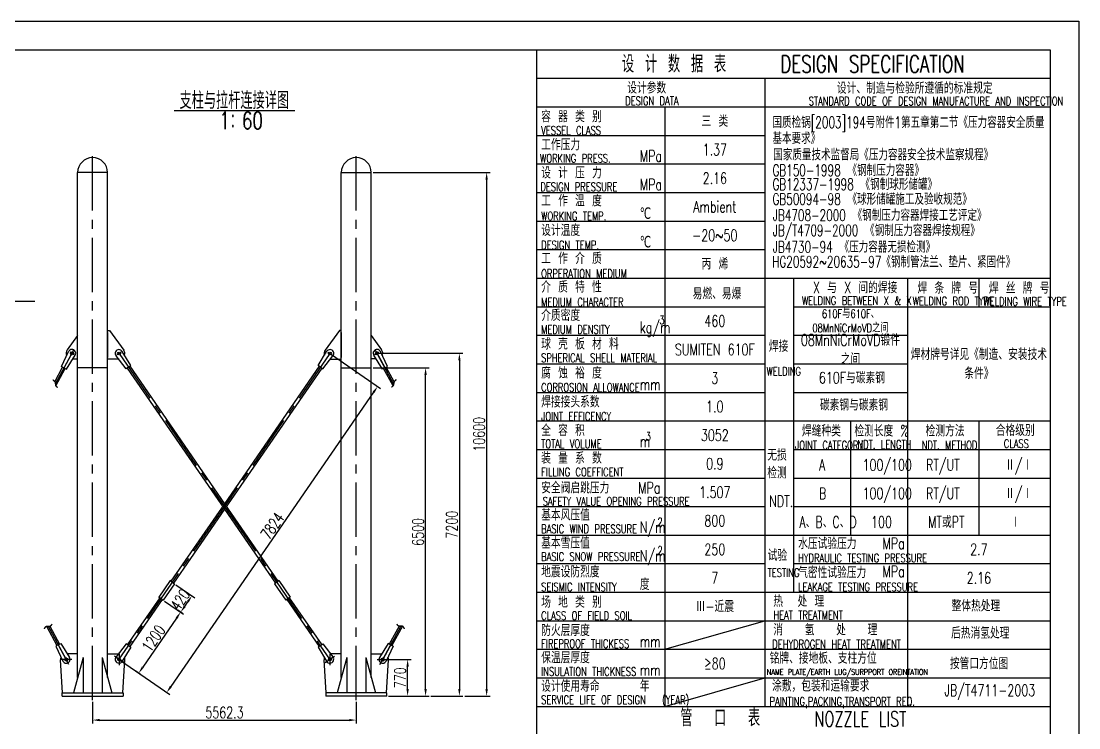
# Model space of a CAD drawing. Extents: x 14295 to 55529, y 90 to 48558.
# Drawn here: x 54146.6 to 54517.1, y 40167.6 to 40415.1 of the extents above; entities that cross this region are included whole.
import ezdxf

# ---------------------------------------------------------------- set-up
doc = ezdxf.new("R2010")
doc.units = 0
doc.header["$MEASUREMENT"] = 0
doc.linetypes.add('CENTER2', pattern=[28.575, 19.05, -3.175, 3.175, -3.175])
doc.linetypes.add('PHANTOM2', pattern=[31.75, 15.875, -3.175, 3.175, -3.175, 3.175, -3.175])
doc.layers.get('0').update_dxf_attribs({"linetype": 'CONTINUOUS'})
doc.layers.get('DEFPOINTS').update_dxf_attribs({"linetype": 'CONTINUOUS'})
for name, color, linetype in [('图层1', 7, 'CONTINUOUS'), ('图层2', 1, 'CONTINUOUS'), ('图层3', 2, 'CENTER2'), ('图层5', 3, 'PHANTOM2')]:
    doc.layers.add(name, color=color, linetype=linetype)
doc.styles.add('文字', font='txt.shx', dxfattribs={"width": 0.71, "bigfont": 'hzfs.shx'})
doc.dimstyles.get("Standard").update_dxf_attribs({"dimtxt": 0.18, "dimasz": 0.18, "dimexe": 0.18, "dimexo": 0.0625, "dimgap": 0.09, "dimtad": 0, "dimtih": 1, "dimtoh": 1, "dimdec": 4, "dimzin": 0, "dimtxsty": 'STANDARD', "dimcen": 0.09, "dimazin": 3, "dimtfac": 1, "dimtdec": 4, "dimtofl": 0, "dimtmove": 0, "dimatfit": 3, "dimtolj": 1, "dimtzin": 0})

# ---------------------------------------------------------------- blocks, each defined once
blk = doc.blocks.new('*D25')
at = {"color": 1, "linetype": 'BYBLOCK'}
for p, q in [((54269.88, 40293.74), (54289.52, 40293.74)), ((54288.27, 40181.24), (54288.27, 40291.24)), ((54275.3, 40178.74), (54289.52, 40178.74))]:
    blk.add_line(p, q, dxfattribs=at)
for points in [[(54287.86, 40291.24), (54288.69, 40291.24), (54288.27, 40293.74)], [(54287.86, 40181.24), (54288.69, 40181.24), (54288.27, 40178.74)]]:
    blk.add_solid(points, dxfattribs=at)
at = {"layer": 'DEFPOINTS', "color": 0, "linetype": 'BYBLOCK'}
for p in [(54269.26, 40293.74), (54288.27, 40293.74), (54274.67, 40178.74)]:
    blk.add_point(p, dxfattribs=at)
at = {"color": 1, "linetype": 'BYBLOCK', "insert": (54285.65, 40236.24), "char_height": 4, "attachment_point": 5, "rotation": 90, "style": '文字'}
blk.add_mtext('\\A1;6500', dxfattribs=at)
blk = doc.blocks.new('*D26')
at = {"color": 1, "linetype": 'BYBLOCK'}
for p, q in [((54271.88, 40298.81), (54301.37, 40298.81)), ((54300.12, 40296.31), (54300.12, 40181.24)), ((54290.15, 40178.74), (54301.37, 40178.74))]:
    blk.add_line(p, q, dxfattribs=at)
for points in [[(54299.7, 40296.31), (54300.53, 40296.31), (54300.12, 40298.81)], [(54299.7, 40181.24), (54300.53, 40181.24), (54300.12, 40178.74)]]:
    blk.add_solid(points, dxfattribs=at)
at = {"layer": 'DEFPOINTS', "color": 0, "linetype": 'BYBLOCK'}
for p in [(54271.26, 40298.81), (54289.52, 40178.74), (54300.12, 40178.74)]:
    blk.add_point(p, dxfattribs=at)
at = {"color": 1, "linetype": 'BYBLOCK', "insert": (54297.49, 40238.77), "char_height": 4, "attachment_point": 5, "rotation": 90, "style": '文字'}
blk.add_mtext('\\A1;7200', dxfattribs=at)
blk = doc.blocks.new('*D27')
at = {"color": 1, "linetype": 'BYBLOCK'}
for p, q in [((54269.88, 40362.07), (54310.91, 40362.07)), ((54309.66, 40359.57), (54309.66, 40181.24)), ((54301.99, 40178.74), (54310.91, 40178.74))]:
    blk.add_line(p, q, dxfattribs=at)
for points in [[(54309.24, 40359.57), (54310.08, 40359.57), (54309.66, 40362.07)], [(54309.24, 40181.24), (54310.08, 40181.24), (54309.66, 40178.74)]]:
    blk.add_solid(points, dxfattribs=at)
at = {"layer": 'DEFPOINTS', "color": 0, "linetype": 'BYBLOCK'}
for p in [(54269.26, 40362.07), (54301.37, 40178.74), (54309.66, 40178.74)]:
    blk.add_point(p, dxfattribs=at)
at = {"color": 1, "linetype": 'BYBLOCK', "insert": (54307.03, 40270.41), "char_height": 4, "attachment_point": 5, "rotation": 90, "style": '文字'}
blk.add_mtext('\\A1;10600', dxfattribs=at)
blk = doc.blocks.new('*D28')
at = {"color": 1, "linetype": 'BYBLOCK'}
for p, q in [((54200.79, 40217.73), (54207.46, 40213.13)), ((54196.84, 40212.01), (54203.52, 40207.4)), ((54203.91, 40210.17), (54205.01, 40211.78))]:
    blk.add_line(p, q, dxfattribs=at)
for points in [[(54204.67, 40212.02), (54205.36, 40211.54), (54206.43, 40213.84)], [(54203.56, 40210.41), (54204.25, 40209.94), (54202.49, 40208.11)]]:
    blk.add_solid(points, dxfattribs=at)
at = {"layer": 'DEFPOINTS', "color": 0, "linetype": 'BYBLOCK'}
for p in [(54200.27, 40218.08), (54196.33, 40212.36), (54206.43, 40213.84)]:
    blk.add_point(p, dxfattribs=at)
at = {"color": 1, "linetype": 'BYBLOCK', "insert": (54202.3, 40212.47), "char_height": 4, "attachment_point": 5, "rotation": 55.4179, "style": '文字'}
blk.add_mtext('\\A1;420', dxfattribs=at)
blk = doc.blocks.new('*D29')
at = {"color": 1, "linetype": 'BYBLOCK'}
for p, q in [((54255.28, 40298.38), (54272.52, 40286.5)), ((54270.07, 40285.15), (54199.05, 40182.1)), ((54181.42, 40191.21), (54198.66, 40179.33))]:
    blk.add_line(p, q, dxfattribs=at)
for points in [[(54269.73, 40285.39), (54270.41, 40284.92), (54271.49, 40287.21)], [(54198.71, 40182.33), (54199.39, 40181.86), (54197.63, 40180.04)]]:
    blk.add_solid(points, dxfattribs=at)
at = {"layer": 'DEFPOINTS', "color": 0, "linetype": 'BYBLOCK'}
for p in [(54254.76, 40298.74), (54180.9, 40191.56), (54197.63, 40180.04)]:
    blk.add_point(p, dxfattribs=at)
at = {"color": 1, "linetype": 'BYBLOCK', "insert": (54234.61, 40238.32), "char_height": 4, "attachment_point": 5, "rotation": 55.4279, "style": '文字'}
blk.add_mtext('\\A1;7824', dxfattribs=at)
blk = doc.blocks.new('*D30')
at = {"color": 1, "linetype": 'BYBLOCK'}
for p, q in [((54203, 40207.76), (54201.46, 40208.82)), ((54201.07, 40206.06), (54189.22, 40188.87)), ((54188.32, 40186.46), (54186.78, 40187.52))]:
    blk.add_line(p, q, dxfattribs=at)
for points in [[(54200.72, 40206.29), (54201.41, 40205.82), (54202.49, 40208.11)], [(54188.88, 40189.1), (54189.57, 40188.63), (54187.81, 40186.81)]]:
    blk.add_solid(points, dxfattribs=at)
at = {"layer": 'DEFPOINTS', "color": 0, "linetype": 'BYBLOCK'}
for p in [(54203.52, 40207.4), (54187.81, 40186.81), (54188.83, 40186.1)]:
    blk.add_point(p, dxfattribs=at)
at = {"color": 1, "linetype": 'BYBLOCK', "insert": (54192.98, 40198.95), "char_height": 4, "attachment_point": 5, "rotation": 55.4279, "style": '文字'}
blk.add_mtext('\\A1;1200', dxfattribs=at)
blk = doc.blocks.new('*D42')
at = {"color": 1, "linetype": 'BYBLOCK'}
for p, q in [((54171.65, 40176.68), (54171.65, 40169.08)), ((54264.01, 40176.68), (54264.01, 40169.08)), ((54174.15, 40170.33), (54261.51, 40170.33))]:
    blk.add_line(p, q, dxfattribs=at)
for points in [[(54174.15, 40170.75), (54174.15, 40169.92), (54171.65, 40170.33)], [(54261.51, 40170.75), (54261.51, 40169.92), (54264.01, 40170.33)]]:
    blk.add_solid(points, dxfattribs=at)
at = {"layer": 'DEFPOINTS', "color": 0, "linetype": 'BYBLOCK'}
for p in [(54171.65, 40177.31), (54264.01, 40177.31), (54264.01, 40170.33)]:
    blk.add_point(p, dxfattribs=at)
at = {"color": 1, "linetype": 'BYBLOCK', "insert": (54217.83, 40172.96), "char_height": 4, "attachment_point": 5, "style": '文字'}
blk.add_mtext('\\A1;5562.3', dxfattribs=at)
blk = doc.blocks.new('*D43')
at = {"color": 1, "linetype": 'BYBLOCK'}
for p, q in [((54273.88, 40191.57), (54283.23, 40191.57)), ((54281.98, 40181.24), (54281.98, 40189.07)), ((54275.3, 40178.74), (54283.23, 40178.74))]:
    blk.add_line(p, q, dxfattribs=at)
for points in [[(54281.57, 40189.07), (54282.4, 40189.07), (54281.98, 40191.57)], [(54281.57, 40181.24), (54282.4, 40181.24), (54281.98, 40178.74)]]:
    blk.add_solid(points, dxfattribs=at)
at = {"layer": 'DEFPOINTS', "color": 0, "linetype": 'BYBLOCK'}
for p in [(54273.26, 40191.57), (54281.98, 40191.57), (54274.67, 40178.74)]:
    blk.add_point(p, dxfattribs=at)
at = {"color": 1, "linetype": 'BYBLOCK', "insert": (54279.36, 40185.16), "char_height": 4, "attachment_point": 5, "rotation": 90, "style": '文字'}
blk.add_mtext('\\A1;770', dxfattribs=at)

msp = doc.modelspace()

# ---------------------------------------------------------------- linework, layer by layer
at = {"layer": '图层1'}
for p, q in [((53701.087, 40405.116), (54507.087, 40405.116)), ((54327.087, 40405.116), (54327.087, 40007.116)), ((54507.087, 40405.116), (54507.087, 39831.116)), ((54327.087, 40395.116), (54507.087, 40395.116)), ((54166.405, 40185.202), (54166.405, 40362.073)), ((54176.905, 40362.073), (54166.405, 40362.073)), ((54176.905, 40185.202), (54176.905, 40362.073)), ((54258.757, 40185.202), (54258.757, 40362.073)), ((54258.757, 40362.073), (54269.257, 40362.073)), ((54269.257, 40185.202), (54269.257, 40362.073)), ((54166.405, 40304.969), (54162.785, 40299.98)), ((54176.905, 40306.74), (54177.572, 40306.74)), ((54176.905, 40296.74), (54176.905, 40306.74)), ((54176.905, 40306.071), (54176.905, 40297.365)), ((54177.572, 40306.74), (54182.524, 40299.914)), ((54258.091, 40306.74), (54253.138, 40299.914)), ((54258.757, 40306.74), (54258.091, 40306.74)), ((54258.757, 40296.74), (54258.757, 40306.74)), ((54258.757, 40306.071), (54258.757, 40297.365)), ((54269.257, 40304.969), (54272.877, 40299.98)), ((54160.731, 40294.165), (54163.199, 40299.376)), ((54162.486, 40293.206), (54165.536, 40298.1)), ((54164.729, 40296.806), (54166.405, 40296.806)), ((54180.905, 40296.74), (54176.905, 40296.74)), ((54183.378, 40293.363), (54179.846, 40297.922)), ((54185.026, 40294.495), (54182.041, 40299.429)), ((54250.636, 40294.495), (54253.621, 40299.429)), ((54252.285, 40293.363), (54255.816, 40297.922)), ((54254.757, 40296.74), (54258.757, 40296.74)), ((54270.934, 40296.806), (54269.257, 40296.806)), ((54273.176, 40293.206), (54270.127, 40298.1)), ((54274.931, 40294.165), (54272.463, 40299.376)), ((54158.385, 40288.837), (54161.153, 40293.934)), ((54158.794, 40287.353), (54162.089, 40293.423)), ((54161.609, 40293.686), (54160.731, 40294.165)), ((54161.609, 40293.686), (54162.486, 40293.206)), ((54176.905, 40293.74), (54166.405, 40293.74)), ((54184.202, 40293.929), (54183.378, 40293.363)), ((54183.772, 40293.634), (54217.831, 40244.229)), ((54184.202, 40293.929), (54185.026, 40294.495)), ((54184.651, 40294.238), (54217.831, 40246.108)), ((54251.011, 40294.238), (54217.831, 40246.108)), ((54251.891, 40293.634), (54217.831, 40244.229)), ((54251.46, 40293.929), (54250.636, 40294.495)), ((54251.46, 40293.929), (54252.285, 40293.363)), ((54258.757, 40293.74), (54269.257, 40293.74)), ((54274.054, 40293.686), (54273.176, 40293.206)), ((54276.869, 40287.353), (54273.573, 40293.423)), ((54274.054, 40293.686), (54274.931, 40294.165)), ((54277.277, 40288.837), (54274.51, 40293.934)), ((54217.831, 40246.108), (54199.101, 40218.939)), ((54217.831, 40244.229), (54199.963, 40218.311)), ((54217.831, 40246.108), (54236.561, 40218.939)), ((54217.831, 40244.229), (54235.699, 40218.311)), ((54198.791, 40219.164), (54194.814, 40213.404)), ((54199.56, 40218.634), (54198.791, 40219.164)), ((54198.791, 40219.164), (54200.273, 40218.085)), ((54236.871, 40219.164), (54235.389, 40218.085)), ((54236.102, 40218.634), (54236.871, 40219.164)), ((54236.871, 40219.164), (54240.849, 40213.404)), ((54200.273, 40218.085), (54196.327, 40212.361)), ((54235.389, 40218.085), (54239.335, 40212.361)), ((54195.133, 40213.184), (54183.781, 40196.717)), ((54196.012, 40212.578), (54184.659, 40196.111)), ((54195.583, 40212.873), (54194.818, 40213.401)), ((54194.818, 40213.401), (54196.327, 40212.361)), ((54240.844, 40213.401), (54239.335, 40212.361)), ((54239.651, 40212.578), (54251.003, 40196.111)), ((54240.08, 40212.873), (54240.844, 40213.401)), ((54240.529, 40213.184), (54251.881, 40196.717)), ((54155.486, 40203.201), (54159.16, 40196.432)), ((54156.7, 40203.201), (54160.098, 40196.941)), ((54278.963, 40203.201), (54275.564, 40196.941)), ((54280.176, 40203.201), (54276.502, 40196.432)), ((54159.625, 40196.684), (54158.747, 40196.207)), ((54158.747, 40196.207), (54161.203, 40190.99)), ((54159.625, 40196.684), (54160.504, 40197.161)), ((54160.504, 40197.161), (54163.542, 40192.26)), ((54183.397, 40196.983), (54179.853, 40192.434)), ((54184.219, 40196.415), (54183.397, 40196.983)), ((54184.219, 40196.415), (54185.042, 40195.847)), ((54251.443, 40196.415), (54250.62, 40195.847)), ((54251.443, 40196.415), (54252.266, 40196.983)), ((54252.266, 40196.983), (54255.809, 40192.434)), ((54275.158, 40197.161), (54272.12, 40192.26)), ((54276.916, 40196.207), (54274.46, 40190.99)), ((54276.037, 40196.684), (54275.158, 40197.161)), ((54276.037, 40196.684), (54276.916, 40196.207)), ((54166.405, 40193.573), (54162.728, 40193.573)), ((54176.905, 40193.573), (54180.905, 40193.573)), ((54185.042, 40195.847), (54182.044, 40190.921)), ((54250.62, 40195.847), (54253.618, 40190.921)), ((54258.757, 40193.573), (54254.757, 40193.573)), ((54269.257, 40193.573), (54272.934, 40193.573)), ((54161.072, 40179.906), (54160.408, 40191.458)), ((54168.284, 40192.21), (54164.985, 40179.906)), ((54168.284, 40192.21), (54168.284, 40179.906)), ((54175.026, 40192.21), (54178.325, 40179.906)), ((54175.026, 40192.21), (54175.026, 40179.906)), ((54182.238, 40179.906), (54182.902, 40191.458)), ((54253.424, 40179.906), (54252.761, 40191.458)), ((54260.636, 40192.21), (54257.338, 40179.906)), ((54260.636, 40192.21), (54260.636, 40179.906)), ((54267.378, 40192.21), (54267.378, 40179.906)), ((54267.378, 40192.21), (54270.677, 40179.906)), ((54274.591, 40179.906), (54275.254, 40191.458)), ((54160.988, 40179.906), (54182.322, 40179.906)), ((54160.988, 40178.74), (54160.988, 40179.906)), ((54160.988, 40178.74), (54182.322, 40178.74)), ((54182.322, 40179.906), (54182.322, 40178.74)), ((54274.674, 40179.906), (54253.341, 40179.906)), ((54253.341, 40179.906), (54253.341, 40178.74)), ((54274.674, 40178.74), (54253.341, 40178.74)), ((54274.674, 40178.74), (54274.674, 40179.906)), ((54327.087, 40175.116), (54507.087, 40175.116))]:
    msp.add_line(p, q, dxfattribs=at)
for centre, radius in [((54164.458, 40298.776), 0.5), ((54180.9, 40298.738), 0.5), ((54254.762, 40298.738), 0.5), ((54271.258, 40298.806), 0.5), ((54162.466, 40191.573), 0.5), ((54180.924, 40191.601), 0.5), ((54254.726, 40191.593), 0.5), ((54273.257, 40191.541), 0.5), ((54273.253, 40191.558), 0.0175)]:
    msp.add_circle(centre, radius, dxfattribs=at)
for centre, radius, start, end in [((54171.655, 40362.073), 5.25, 0, 180), ((54264.007, 40362.073), 5.25, 0, 180), ((54164.404, 40298.806), 2, 144.03777, 202.84863), ((54164.404, 40298.806), 1.333, 328.07482, 154.65895), ((54180.9, 40298.738), 1.333, 31.17944, 217.76357), ((54180.905, 40298.74), 2, 342.80902, 35.96223), ((54254.757, 40298.74), 2, 144.03777, 197.19098), ((54254.762, 40298.738), 1.333, 322.23643, 148.82056), ((54271.258, 40298.806), 1.333, 25.34105, 211.92518), ((54271.258, 40298.806), 2, 337.15137, 35.96223), ((54162.405, 40191.573), 2, 157.1354, 183.28662), ((54180.905, 40191.615), 1.333, 142.08578, 328.6699), ((54254.757, 40191.615), 1.333, 211.3301, 37.91422), ((54273.257, 40191.573), 2, 356.71338, 22.8646), ((54162.409, 40191.558), 1.333, 205.20902, 31.79315), ((54180.905, 40191.573), 2, 356.71338, 17.67476), ((54254.757, 40191.573), 2, 162.32524, 183.28662), ((54273.253, 40191.558), 1.333, 148.20685, 334.79098)]:
    msp.add_arc(centre, radius, start, end, dxfattribs=at)
at = {"layer": '图层2'}
for p, q in [((53676.087, 40415.116), (54517.087, 40415.116)), ((54517.087, 40415.116), (54517.087, 39821.116)), ((54407.087, 40395.116), (54407.087, 40175.116)), ((54327.087, 40385.116), (54507.087, 40385.116)), ((54372.087, 40385.116), (54372.087, 40175.116)), ((54200.264, 40383.77), (54242.493, 40383.77)), ((54327.087, 40375.116), (54407.087, 40375.116)), ((54327.087, 40365.116), (54407.087, 40365.116)), ((54327.087, 40355.116), (54407.087, 40355.116)), ((54327.087, 40345.116), (54407.087, 40345.116)), ((54327.087, 40335.116), (54407.087, 40335.116)), ((54327.087, 40325.116), (54407.087, 40325.116)), ((54407.087, 40325.116), (54507.087, 40325.116)), ((54417.087, 40325.116), (54417.087, 40215.116)), ((54457.087, 40325.116), (54457.087, 40175.116)), ((54482.087, 40325.116), (54482.087, 40315.116)), ((54327.087, 40315.116), (54407.087, 40315.116)), ((54417.087, 40315.116), (54507.087, 40315.116)), ((54327.087, 40305.116), (54407.087, 40305.116)), ((54417.087, 40305.116), (54457.087, 40305.116)), ((54327.087, 40295.116), (54407.087, 40295.116)), ((54417.087, 40295.116), (54457.087, 40295.116)), ((54327.087, 40285.116), (54407.087, 40285.116)), ((54417.087, 40285.116), (54457.087, 40285.116)), ((54327.087, 40275.116), (54407.087, 40275.116)), ((54407.087, 40275.116), (54507.087, 40275.116)), ((54437.087, 40275.116), (54437.087, 40235.116)), ((54482.087, 40275.116), (54482.087, 40235.116)), ((54327.087, 40265.116), (54407.087, 40265.116)), ((54417.087, 40265.116), (54507.087, 40265.116)), ((54327.087, 40255.116), (54407.087, 40255.116)), ((54417.087, 40255.116), (54507.087, 40255.116)), ((54327.087, 40245.116), (54407.087, 40245.116)), ((54417.087, 40245.116), (54507.087, 40245.116)), ((54327.087, 40235.116), (54407.087, 40235.116)), ((54407.087, 40235.116), (54507.087, 40235.116)), ((54327.087, 40225.116), (54407.087, 40225.116)), ((54417.087, 40225.116), (54507.087, 40225.116)), ((54327.087, 40215.116), (54407.087, 40215.116)), ((54407.087, 40215.116), (54507.087, 40215.116)), ((54327.087, 40205.116), (54407.087, 40205.116)), ((54372.087, 40195.116), (54407.087, 40205.116)), ((54407.087, 40205.116), (54507.087, 40205.116)), ((54327.087, 40195.116), (54407.087, 40195.116)), ((54407.087, 40195.116), (54507.087, 40195.116)), ((54327.087, 40185.116), (54407.087, 40185.116)), ((54372.087, 40175.116), (54407.087, 40185.116)), ((54407.087, 40185.116), (54507.087, 40185.116))]:
    msp.add_line(p, q, dxfattribs=at)
at = {"layer": '图层3'}
for p, q in [((54171.655, 40177.308), (54171.655, 40370.024)), ((54264.007, 40177.308), (54264.007, 40370.024)), ((54158.589, 40288.095), (54165.04, 40299.977)), ((54277.073, 40288.095), (54270.622, 40299.977)), ((54164.737, 40299.416), (54160.882, 40292.354)), ((54165.187, 40298.378), (54163.729, 40299.174)), ((54165.737, 40298.806), (54165.735, 40298.806)), ((54181.635, 40299.243), (54180.266, 40298.303)), ((54180.9, 40298.738), (54217.831, 40245.168)), ((54182.238, 40298.74), (54182.236, 40298.74)), ((54254.762, 40298.738), (54217.831, 40245.168)), ((54253.424, 40298.74), (54253.426, 40298.74)), ((54254.027, 40299.243), (54255.396, 40298.303)), ((54269.925, 40298.806), (54269.927, 40298.806)), ((54270.476, 40298.378), (54271.933, 40299.174)), ((54270.925, 40299.416), (54274.781, 40292.354)), ((54217.831, 40245.168), (54185.139, 40197.746)), ((54217.831, 40245.168), (54250.524, 40197.746)), ((54156.093, 40203.201), (54162.405, 40191.573)), ((54279.57, 40203.201), (54273.257, 40191.573)), ((54162.409, 40191.558), (54158.853, 40198.106)), ((54180.905, 40191.615), (54185.139, 40197.746)), ((54254.757, 40191.615), (54250.524, 40197.746)), ((54273.253, 40191.558), (54276.809, 40198.106)), ((54163.363, 40189.8), (54161.455, 40193.315)), ((54182.551, 40190.478), (54179.259, 40192.751)), ((54180.905, 40193.573), (54180.905, 40189.573)), ((54253.111, 40190.478), (54256.403, 40192.751)), ((54254.757, 40193.573), (54254.757, 40189.573)), ((54272.299, 40189.8), (54274.208, 40193.315)), ((54164.405, 40191.573), (54160.405, 40191.573)), ((54163.297, 40191.573), (54161.636, 40191.573)), ((54162.405, 40192.269), (54162.405, 40190.861)), ((54163.738, 40191.573), (54163.736, 40191.573)), ((54180.164, 40192.11), (54181.544, 40191.187)), ((54180.905, 40192.269), (54180.905, 40190.861)), ((54182.238, 40191.573), (54182.236, 40191.573)), ((54253.424, 40191.573), (54253.426, 40191.573)), ((54255.499, 40192.11), (54254.118, 40191.187)), ((54254.757, 40192.269), (54254.757, 40190.861)), ((54271.257, 40191.573), (54275.257, 40191.573)), ((54271.924, 40191.573), (54271.926, 40191.573)), ((54272.366, 40191.573), (54274.026, 40191.573)), ((54273.257, 40192.269), (54273.257, 40190.861))]:
    msp.add_line(p, q, dxfattribs=at)
at = {"layer": '图层3', "ltscale": 0.5}
msp.add_line((54151.462, 40316.908), (54110.887, 40316.908), dxfattribs=at)
at = {"layer": '图层5'}
for points, start_tangent in [([(54157.728, 40289.495), (54158.385, 40288.837), (54158.589, 40288.095), (54158.794, 40287.353), (54159.328, 40286.913)], (-0.3863455, 0.9223541)), ([(54277.934, 40289.495), (54277.277, 40288.837), (54277.073, 40288.095), (54276.869, 40287.353), (54276.334, 40286.913)], (0.3863455, 0.9223541))]:
    msp.add_spline(points, degree=3, dxfattribs=dict(at, start_tangent=start_tangent))
for points, end_tangent in [([(54154.782, 40202.293), (54155.486, 40203.201), (54156.093, 40203.201), (54156.7, 40203.201), (54157.438, 40203.918)], (0.7073306, 0.7068829)), ([(54280.88, 40202.293), (54280.176, 40203.201), (54279.57, 40203.201), (54278.963, 40203.201), (54278.224, 40203.918)], (-0.7073306, 0.7068829))]:
    msp.add_spline(points, degree=3, dxfattribs=dict(at, end_tangent=end_tangent))

# ---------------------------------------------------------------- texts
at = {"layer": '图层2', "style": '文字', "width": 0.67}
for s, p in [('国质检锅[2003]194号附件1第五章第二节《压力容器安全质量', (54409.777, 40377.672)), ('基本要求》', (54409.777, 40372.13)), ('国家质量技术监督局《压力容器安全技术监察规程》', (54410.035, 40366.351)), ('GB150-1998 《钢制压力容器》', (54409.767, 40360.868)), ('GB12337-1998 《钢制球形储罐》', (54409.767, 40355.978)), ('GB50094-98 《球形储罐施工及验收规范》', (54409.767, 40350.792)), ('JB4708-2000 《钢制压力容器焊接工艺评定》', (54409.857, 40345.161)), ('JB/T4709-2000 《钢制压力容器焊接规程》', (54409.857, 40339.827)), ('JB4730-94 《压力容器无损检测》', (54409.857, 40334.057)), ('HG20592~20635-97《钢制管法兰、垫片、紧固件》', (54409.678, 40328.828))]:
    msp.add_text(s, height=4, dxfattribs=at).set_placement(p)
at = {"layer": '图层2', "style": '文字'}
for s, insert, char_height, width, attachment_point in [('设 计 数 据 表     DESIGN SPECIFICATION', (54417.087, 40400.116), 6, 180, 5), ('设计参数', (54358.906, 40393.773), 4, 822.2117, 1), ('设计、制造与检验所遵循的标准规定', (54432.341, 40393.69), 4, 816.7372, 1), ('支柱与拉杆连接详图', (54202.11, 40390.349), 6, 41.66063, 1), ('DESIGN DATA', (54358.208, 40388.689), 3, 823.36988, 1), ('STANDARD CODE OF DESIGN MANUFACTURE AND INSPECTION', (54422.485, 40388.626), 3, 822.2117, 1), ('1：60', (54216.068, 40383.3), 6, 17.5037, 1), ('容 器 类 别', (54328.767, 40383.723), 4, 822.2117, 1), ('三 类 ', (54389.587, 40380.116), 4, 35, 5), ('VESSEL CLASS', (54328.767, 40378.326), 3, 822.2117, 1), ('工作压力    ', (54328.767, 40373.873), 4, 822.2117, 1), ('1.37', (54389.587, 40370.116), 4, 35, 5), ('WORKING PRESS.', (54328.381, 40368.578), 3, 822.2117, 1), ('MPa', (54363.311, 40369.89), 4, 822.2117, 1), ('设 计 压 力', (54328.767, 40364.027), 4, 822.2117, 1), ('MPa', (54363.311, 40359.89), 4, 822.2117, 1), ('2.16', (54389.587, 40360.116), 4, 35, 5), ('DESIGN PRESSURE', (54328.51, 40358.604), 3, 822.2117, 1), ('工 作 温 度 ', (54328.767, 40354.216), 4, 822.2117, 1), ('Ambient', (54389.587, 40350.116), 4, 35, 5), ('WORKING TEMP.', (54328.767, 40348.382), 3, 822.2117, 1), ('℃', (54363.311, 40349.89), 4, 822.2117, 1), ('设计温度', (54328.767, 40343.882), 4, 822.2117, 1), ('-20~50', (54389.587, 40340.116), 4, 35, 5), ('DESIGN TEMP.', (54328.767, 40338.202), 3, 822.2117, 1), ('℃', (54363.311, 40339.89), 4, 822.2117, 1), ('工 作 介 质', (54328.767, 40334.034), 4, 822.2117, 1), ('丙 烯', (54389.587, 40330.116), 4, 35, 5), ('ORPERATION MEDIUM', (54328.767, 40328.2), 3, 822.2117, 1), ('介 质 特 性', (54328.767, 40324.042), 4, 822.2117, 1), ('易燃、易爆', (54381.823, 40321.708), 4, 822.2117, 1), ('X 与 X 间的焊接', (54423.979, 40323.807), 4, 820.81289, 1), ('焊 条 牌 号', (54460.558, 40323.67), 4, 822.2117, 1), ('焊 丝 牌 号', (54485.558, 40323.665), 4, 822.2117, 1), ('WELDING BETWEEN X & X', (54420.1, 40318.716), 3, 824.63076, 1), ('WELDING ROD TYPE', (54458.893, 40318.597), 3, 823.21232, 1), ('WELDING WIRE TYPE', (54483.677, 40318.448), 3, 823.14235, 1), ('介质密度', (54328.767, 40314.103), 4, 822.2117, 1), ('MEDIUM CHARACTER', (54328.767, 40318.208), 3, 822.2117, 1), ('3', (54370.137, 40311.963), 3, 821.5668, 1), ('460', (54389.587, 40310.116), 4, 35, 5), ('610F与610F、08MnNiCrMoVD之间', (54437.087, 40310.116), 3, 36.0974, 5), ('MEDIUM DENSITY', (54328.767, 40308.653), 3, 822.2117, 1), ('kg/m', (54363.311, 40309.89), 4, 822.2117, 1), ('球 壳 板 材 料', (54328.767, 40304.111), 4, 822.2117, 1), ('焊接', (54408.501, 40303.286), 4, 822.2117, 1), ('08MnNiCrMoVD锻件之间', (54437.087, 40300.116), 4, 36.0974, 5), ('SUMITEN 610F', (54389.587, 40300.116), 4, 35, 5), ('SPHERICAL SHELL MATERIAL', (54328.767, 40298.688), 3, 822.2117, 1), ('焊材牌号详见《制造、安装技术条件》', (54482.087, 40295.116), 4, 50, 5), ('腐 蚀 裕 度', (54328.767, 40293.919), 4, 822.2117, 1), ('WELDING', (54407.699, 40293.99), 3, 822.2117, 1), ('610F与碳素钢 ', (54426.044, 40292.212), 4, 822.2117, 1), ('3', (54389.587, 40290.116), 4, 35, 5), ('CORROSION ALLOWANCE', (54328.767, 40288.349), 3, 822.2117, 1), ('mm', (54363.311, 40289.89), 4, 822.2117, 1), ('焊接接头系数', (54328.767, 40283.8), 4, 822.2117, 1), ('1.0', (54389.587, 40280.116), 4, 35, 5), ('碳素钢与碳素钢 ', (54426.381, 40282.716), 4, 822.2117, 1), ('JOINT EFFICENCY', (54328.767, 40278.223), 3, 822.2117, 1), ('全 容 积', (54328.767, 40273.778), 4, 822.2117, 1), ('焊缝种类', (54420.102, 40273.653), 4, 820.8767, 1), ('检测长度 %', (54438.469, 40273.634), 4, 822.2117, 1), ('检测方法', (54463.42, 40273.653), 4, 820.16248, 1), ('合格级别', (54487.989, 40273.836), 4, 821.23549, 1), ('3', (54365.378, 40271.215), 3, 822.2117, 1), ('3052', (54389.587, 40270.116), 4, 35, 5), ('TOTAL VOLUME', (54328.767, 40268.593), 3, 822.2117, 1), ('m', (54363.311, 40269.89), 4, 822.2117, 1), ('JOINT CATEGORY', (54417.69, 40268.097), 3, 822.2117, 1), ('NDT. LENGTH', (54439.545, 40268.345), 3, 822.2117, 1), ('NDT. METHOD', (54462.036, 40268.134), 3, 822.2117, 1), ('CLASS', (54490.82, 40268.636), 3, 822.2117, 1), ('装 量 系 数', (54328.767, 40264.12), 4, 822.2117, 1), ('无损', (54407.971, 40265.2), 4, 822.2117, 1), ('0.9', (54389.587, 40260.116), 4, 35, 5), ('检测', (54407.971, 40258.953), 4, 822.2117, 1), ('A', (54426.098, 40261.708), 4, 822.2117, 1), ('100/100', (54441.328, 40261.708), 4, 822.2117, 1), ('RT/UT', (54463.575, 40261.708), 4, 822.2117, 1), ('Ⅱ/Ⅰ', (54491.247, 40261.708), 4, 822.2117, 1), ('FILLING COEFFICENT', (54328.767, 40258.732), 3, 822.2117, 1), ('安全阀启跳压力', (54328.767, 40253.695), 4, 822.2117, 1), ('MPa', (54362.76, 40253.695), 4, 822.2117, 1), ('1.507', (54389.587, 40250.116), 4, 35, 5), ('B', (54426.098, 40251.708), 4, 822.2117, 1), ('100/100', (54441.328, 40251.708), 4, 822.2117, 1), ('RT/UT', (54463.575, 40251.708), 4, 822.2117, 1), ('Ⅱ/Ⅰ', (54491.247, 40251.708), 4, 822.2117, 1), ('SAFETY VALUE OPENING PRESSURE', (54329.296, 40248.461), 3, 822.2117, 1), ('NDT.', (54408.64, 40248.987), 4, 823.44766, 1), ('基本风压值', (54328.767, 40244.203), 4, 822.2117, 1), ('N/m', (54363.311, 40239.89), 4, 822.2117, 1), ('2', (54369.492, 40241.215), 3, 822.2117, 1), ('800', (54389.587, 40240.116), 4, 35, 5), ('A、B、C、D', (54419.206, 40241.708), 4, 822.2117, 1), ('100', (54444.309, 40241.708), 4, 822.2117, 1), ('MT或PT', (54464.274, 40241.708), 4, 822.2117, 1), ('Ⅰ', (54493.257, 40241.708), 4, 822.2117, 1), ('BASIC WIND PRESSURE', (54328.767, 40238.781), 3, 822.2117, 1), ('基本雪压值', (54328.767, 40234.383), 4, 822.2117, 1), ('水压试验压力', (54418.767, 40234.194), 4, 822.2117, 1), ('MPa', (54448.311, 40234.194), 4, 822.2117, 1), ('N/m', (54363.311, 40229.89), 4, 822.2117, 1), ('2', (54369.492, 40231.215), 3, 822.2117, 1), ('250', (54389.587, 40230.116), 4, 35, 5), ('试验', (54408.088, 40230.068), 4, 822.2117, 1), ('2.7', (54482.087, 40230.116), 4, 50, 5), ('BASIC SNOW PRESSURE', (54328.767, 40229.071), 3, 822.2117, 1), ('HYDRAULIC TESTING PRESSURE', (54418.767, 40228.583), 3, 822.2117, 1), ('地震设防烈度', (54328.767, 40224.287), 4, 822.2117, 1), ('7', (54389.587, 40220.116), 4, 35, 5), ('TESTING', (54408.088, 40223.461), 3, 822.2117, 1), ('气密性试验压力', (54418.767, 40224.047), 4, 822.2117, 1), ('MPa', (54448.311, 40224.378), 4, 822.2117, 1), ('2.16', (54482.087, 40220.116), 4, 50, 5), ('SEISMIC INTENSITY', (54328.767, 40218.439), 3, 822.2117, 1), ('度', (54363.311, 40219.89), 4, 822.2117, 1), ('LEAKAGE TESTING PRESSURE', (54418.767, 40218.458), 3, 822.2117, 1), ('场 地 类 别', (54328.767, 40213.694), 4, 822.2117, 1), ('Ⅲ-近震', (54389.587, 40210.116), 4, 35, 5), ('热  处 理', (54410.072, 40213.977), 4, 822.2117, 1), ('整体热处理', (54472.515, 40212.361), 4, 822.2117, 1), ('CLASS OF FIELD SOIL', (54328.767, 40208.398), 3, 822.2117, 1), ('HEAT TREATMENT', (54410.072, 40208.606), 3, 822.2117, 1), ('防火层厚度', (54328.767, 40203.763), 4, 822.2117, 1), ('消   氢   处   理', (54410.072, 40203.973), 4, 822.2117, 1), ('后热消氢处理', (54472.331, 40202.856), 4, 822.2117, 1), ('FIREPROOF THICKESS', (54328.767, 40198.577), 3, 822.2117, 1), ('mm', (54363.311, 40199.89), 4, 822.2117, 1), (' DEHYDROGEN HEAT TREATMENT', (54407.8, 40198.402), 3, 822.2117, 1), ('保温层厚度', (54328.767, 40194.222), 4, 822.2117, 1), ('铭牌、接地板、支柱方位', (54408.798, 40194.05), 4, 822.2117, 1), ('按管口方位图', (54471.908, 40192.152), 4, 818.4054, 1), ('INSULATION THICKNESS', (54328.767, 40188.816), 3, 822.2117, 1), ('≥80', (54389.587, 40190.116), 4, 35, 5), ('mm', (54363.311, 40189.89), 4, 822.2117, 1), ('NAME PLATE/EARTH LUG/SURPPORT OREINTATION ', (54407.8, 40188.151), 2, 822.2117, 1), ('设计使用寿命', (54328.767, 40184.226), 4, 822.2117, 1), ('年', (54363.311, 40184.336), 4, 822.2117, 1), ('涂敷，包装和运输要求', (54409.629, 40184.34), 4, 822.2117, 1), ('JB/T4711-2003', (54470.024, 40182.759), 4, 822.2117, 1), ('SERVICE LIFE OF DESIGN   (YEAR)', (54328.767, 40178.929), 3, 822.2117, 1), ('PAINTING,PACKING,TRANSPORT REQ.', (54408.767, 40178.363), 3, 822.2117, 1), ('管  口  表     \\H5.25;NOZZLE LIST', (54417.087, 40171.116), 6, 180, 5)]:
    msp.add_mtext(s, dxfattribs=dict(at, insert=insert, char_height=char_height, width=width, attachment_point=attachment_point))

# ---------------------------------------------------------------- dimensions: what is measured, and where the dimension line sits
at = {"layer": '图层1'}
dim = msp.add_linear_dim(base=(54264.007, 40170.333), p1=(54171.655, 40177.308), p2=(54264.007, 40177.308), text='5562.3', dimstyle='STANDARD', override={"dimtxt": 4, "dimasz": 2.5, "dimexe": 1.25, "dimexo": 0.625, "dimgap": 0.625, "dimtad": 1, "dimdec": 0, "dimzin": 8, "dimtxsty": '文字', "dimcen": 2.5, "dimclrd": 1, "dimclre": 1, "dimclrt": 1, "dimtdec": 0, "dimtofl": 1}, dxfattribs=at)
dim.commit()
dim.dimension.update_dxf_attribs({"geometry": '*D42', "text_midpoint": (54217.831, 40172.958)})
at = {"layer": '图层2'}
for base, p1, p2, text, picture, middle in [((54309.66, 40178.74), (54269.257, 40362.073), (54301.366, 40178.74), '10600', '*D27', (54307.035, 40270.406)), ((54300.116, 40178.74), (54271.258, 40298.806), (54289.524, 40178.74), '7200', '*D26', (54297.491, 40238.773)), ((54288.274, 40293.74), (54274.674, 40178.74), (54269.257, 40293.74), '6500', '*D25', (54285.649, 40236.24))]:
    dim = msp.add_linear_dim(base=base, p1=p1, p2=p2, angle=90, text=text, dimstyle='STANDARD', override={"dimtxt": 4, "dimasz": 2.5, "dimexe": 1.25, "dimexo": 0.625, "dimgap": 0.625, "dimtad": 1, "dimtih": 0, "dimtoh": 0, "dimdec": 0, "dimlfac": 60, "dimzin": 8, "dimtxsty": '文字', "dimcen": 2.5, "dimclrd": 1, "dimclre": 1, "dimclrt": 1, "dimtdec": 0, "dimtofl": 1}, dxfattribs=at)
    dim.commit()
    dim.dimension.update_dxf_attribs({"geometry": picture, "text_midpoint": middle})
dim = msp.add_linear_dim(base=(54197.631, 40180.038), p1=(54254.762, 40298.738), p2=(54180.905, 40191.565), angle=235.42791, text='7824', dimstyle='STANDARD', override={"dimtxt": 4, "dimasz": 2.5, "dimexe": 1.25, "dimexo": 0.625, "dimgap": 0.625, "dimtad": 1, "dimtih": 0, "dimtoh": 0, "dimdec": 0, "dimlfac": 60, "dimzin": 8, "dimtxsty": '文字', "dimcen": 2.5, "dimclrd": 1, "dimclre": 1, "dimclrt": 1, "dimtdec": 0, "dimtofl": 1}, dxfattribs=at)
dim.commit()
dim.dimension.update_dxf_attribs({"geometry": '*D29', "text_midpoint": (54236.771, 40236.833), "dimtype": 161})
for p1, p2, distance, text, picture, middle in [((54196.327, 40212.361), (54200.273, 40218.085), -7.481, '420', '*D28', (54202.299, 40212.466)), ((54203.516, 40207.405), (54188.834, 40186.101), -1.25, '1200', '*D30', (54192.984, 40198.952))]:
    dim = msp.add_aligned_dim(p1=p1, p2=p2, distance=distance, text=text, dimstyle='STANDARD', override={"dimtxt": 4, "dimasz": 2.5, "dimexe": 1.25, "dimexo": 0.625, "dimgap": 0.625, "dimtad": 1, "dimtih": 0, "dimtoh": 0, "dimdec": 0, "dimlfac": 60, "dimzin": 8, "dimtxsty": '文字', "dimcen": 2.5, "dimclrd": 1, "dimclre": 1, "dimclrt": 1, "dimtdec": 0, "dimtofl": 1}, dxfattribs=at)
    dim.commit()
    dim.dimension.update_dxf_attribs({"geometry": picture, "text_midpoint": middle})
dim = msp.add_linear_dim(base=(54281.985, 40191.575), p1=(54274.674, 40178.74), p2=(54273.258, 40191.575), angle=90, dimstyle='STANDARD', override={"dimtxt": 4, "dimasz": 2.5, "dimexe": 1.25, "dimexo": 0.625, "dimgap": 0.625, "dimtad": 1, "dimtih": 0, "dimtoh": 0, "dimdec": 0, "dimlfac": 60, "dimzin": 8, "dimtxsty": '文字', "dimcen": 2.5, "dimclrd": 1, "dimclre": 1, "dimclrt": 1, "dimtdec": 0, "dimtofl": 1}, dxfattribs=at)
dim.commit()
dim.dimension.update_dxf_attribs({"geometry": '*D43', "text_midpoint": (54281.985, 40185.157), "dimtype": 160})

doc.saveas('drawing.dxf')
